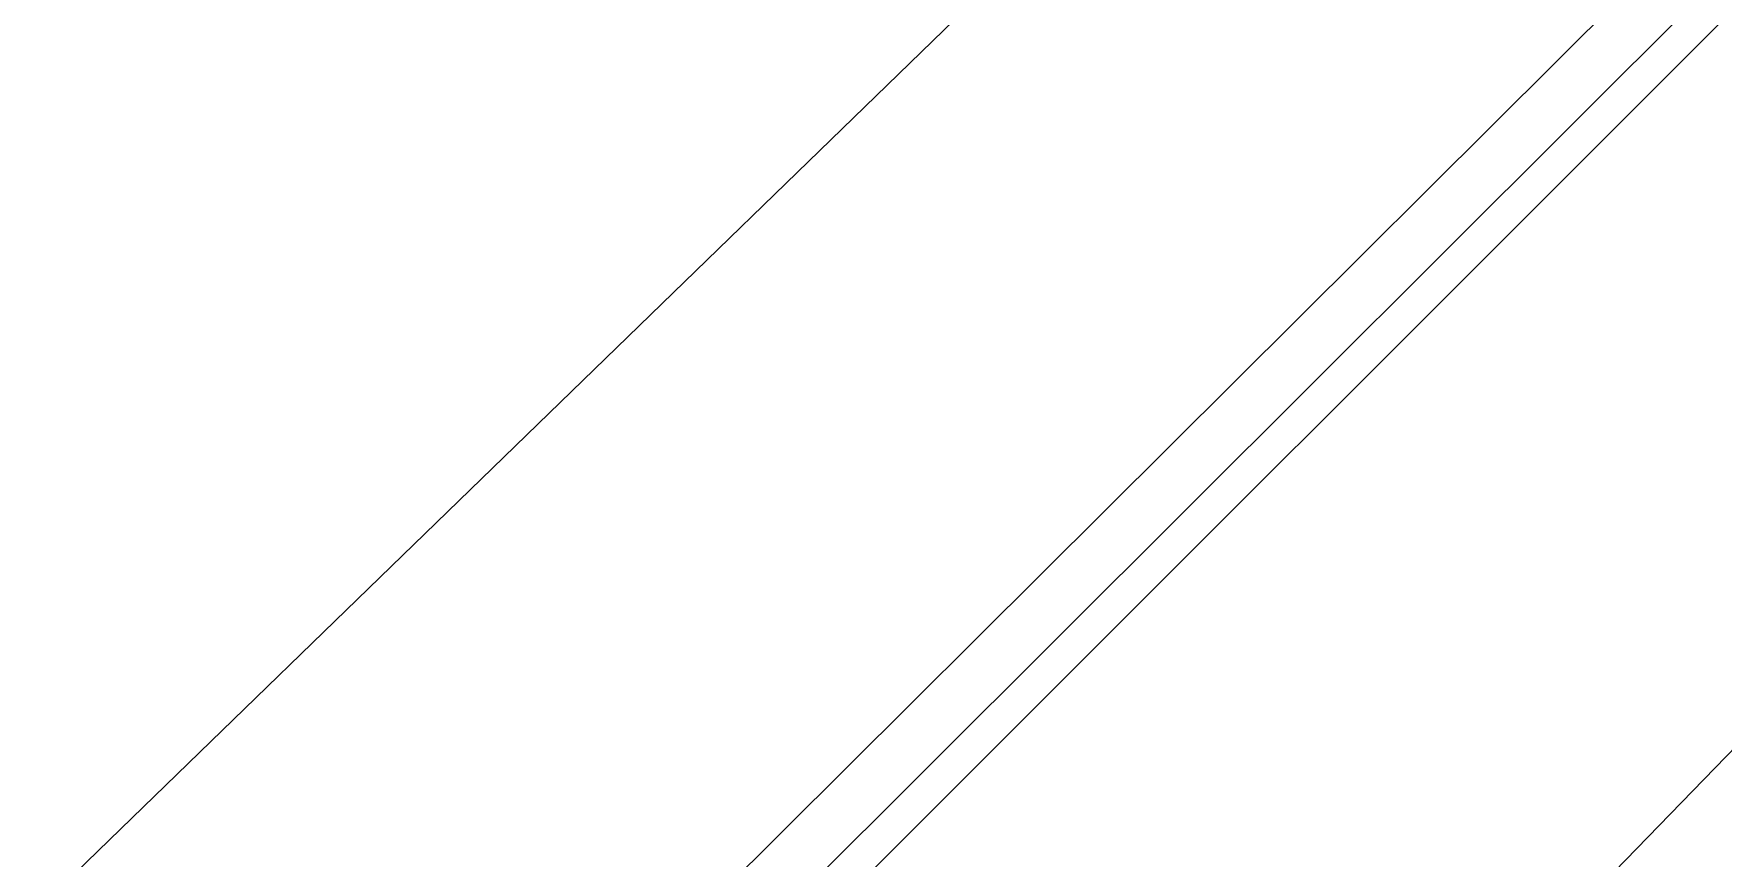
# Model space of a CAD drawing. Header units: millimetres. Extents: x 0 to 5423, y 0 to 5425.
# Drawn here: x 3.1 to 338.9, y 175.2 to 339.1 of the extents above; entities that cross this region are included whole.
import ezdxf

# ---------------------------------------------------------------- set-up
doc = ezdxf.new("R2010")
doc.units = ezdxf.units.MM
doc.layers.add('TopSolder', color=216, linetype='Continuous')

# ---------------------------------------------------------------- blocks, each defined once
blk = doc.blocks.new('P____PAK_SO_8_138')
at = {"layer": 'TopSolder'}
blk.add_line((2.63, -2.44), (-5398.32, -5376.64), dxfattribs=at)

msp = doc.modelspace()

# ---------------------------------------------------------------- linework, layer by layer
at = {"layer": 'TopSolder'}
for p in [(3.12, 6.16), (4.79, 165.88), (153.34, 165.89), (155.53, 6.16)]:
    msp.add_line(p, (5422.76, 5425.23), dxfattribs=at)

# ---------------------------------------------------------------- block references
at = {"rotation": 180}
msp.add_blockref('P____PAK_SO_8_138', (24.43, 48.59), dxfattribs=at)

doc.saveas('drawing.dxf')
